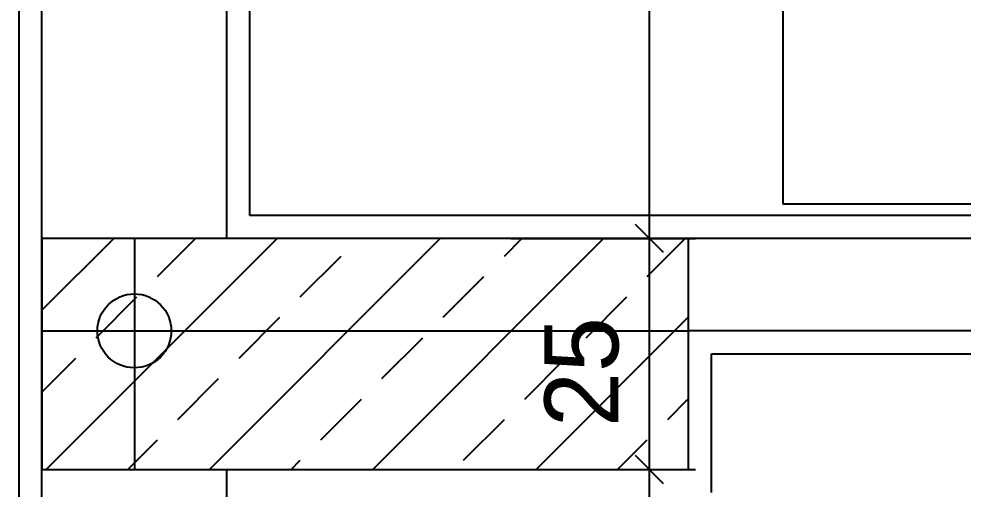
# Model space of a CAD drawing. Extents: x 182769.15 to 182771.38, y 101811.72 to 101812.21.
# Drawn here: x 182769.63089 to 182769.65134, y 101812.0304 to 101812.04057 of the extents above; entities that cross this region are included whole.
import ezdxf

# ---------------------------------------------------------------- set-up
doc = ezdxf.new("R2010")
doc.units = 0
doc.header["$MEASUREMENT"] = 0
doc.linetypes.add('DUZ', pattern=[500, 500])
doc.layers.get('0').update_dxf_attribs({"color": 1, "linetype": 'DUZ'})
for name, color, linetype in [('aks merkezleri', 1, 'Continuous'), ('DUVAR', 7, 'Continuous'), ('iç yatay', 3, 'Continuous'), ('KOLON', 3, 'Continuous'), ('SIVA', 1, 'Continuous'), ('TARAMA', 15, 'Continuous'), ('tefriş', 21, 'Continuous')]:
    doc.layers.add(name, color=color, linetype=linetype)
doc.styles.add('İÇ ÖLÇÜ', font='stylu.ttf', dxfattribs={"height": 8})

msp = doc.modelspace()

# ---------------------------------------------------------------- linework, layer by layer
at = {"color": 0, "linetype": 'ByBlock'}
for p, q in [((182769.644844, 101812.035524), (182769.644244, 101812.036124)), ((182769.644244, 101812.036124), (182769.644844, 101812.035524)), ((182769.644844, 101812.030524), (182769.644244, 101812.031124)), ((182769.644244, 101812.031124), (182769.644844, 101812.030524))]:
    msp.add_line(p, q, dxfattribs=at)
at = {"layer": 'aks merkezleri'}
for p, q in [((182769.633395, 101812.035824), (182769.633395, 101812.030824)), ((182769.631395, 101812.033824), (182769.645395, 101812.033824))]:
    msp.add_line(p, q, dxfattribs=at)
msp.add_circle((182769.633395, 101812.033824), 0.0008, dxfattribs=at)
at = {"layer": 'DUVAR', "ltscale": 50}
for p, q in [((182769.635395, 101812.035824), (182769.635395, 101812.060824)), ((182769.631395, 101811.996824), (182769.631395, 101812.056824)), ((182769.635395, 101811.992824), (182769.635395, 101812.030824))]:
    msp.add_line(p, q, dxfattribs=at)
at = {"layer": 'DUVAR'}
for p, q in [((182769.694395, 101812.035824), (182769.645395, 101812.035824)), ((182769.704395, 101812.033824), (182769.645395, 101812.033824))]:
    msp.add_line(p, q, dxfattribs=at)
at = {"layer": 'iç yatay'}
for p, q in [((182769.644544, 101812.061224), (182769.644544, 101812.035424)), ((182769.644544, 101812.036224), (182769.644544, 101812.030424)), ((182769.641544, 101812.035824), (182769.645544, 101812.035824)), ((182769.641544, 101812.035824), (182769.645544, 101812.035824)), ((182769.644544, 101812.031224), (182769.644544, 101811.992408)), ((182769.641395, 101812.030824), (182769.645544, 101812.030824)), ((182769.641395, 101812.030824), (182769.645544, 101812.030824))]:
    msp.add_line(p, q, dxfattribs=at)
at = {"layer": 'KOLON'}
for p, q in [((182769.631395, 101812.035824), (182769.631395, 101812.030824)), ((182769.645395, 101812.035824), (182769.631395, 101812.035824)), ((182769.645395, 101812.030824), (182769.645395, 101812.035824)), ((182769.631395, 101812.030824), (182769.645395, 101812.030824))]:
    msp.add_line(p, q, dxfattribs=at)
at = {"layer": 'SIVA'}
for p, q in [((182769.635895, 101812.036324), (182769.635895, 101812.061324)), ((182769.630895, 101812.056324), (182769.630895, 101811.997324)), ((182769.693895, 101812.036324), (182769.635895, 101812.036324)), ((182769.645895, 101812.030324), (182769.645895, 101812.033324)), ((182769.645895, 101812.033324), (182769.703895, 101812.033324))]:
    msp.add_line(p, q, dxfattribs=at)
at = {"layer": 'TARAMA'}
for p, q in [((182769.631395, 101812.034269), (182769.632949, 101812.035824)), ((182769.631485, 101812.030824), (182769.636485, 101812.035824)), ((182769.633894, 101812.035001), (182769.634717, 101812.035824)), ((182769.63502, 101812.030824), (182769.64002, 101812.035824)), ((182769.638556, 101812.030824), (182769.643556, 101812.035824)), ((182769.641407, 101812.035443), (182769.641788, 101812.035824)), ((182769.644501, 101812.035001), (182769.645324, 101812.035824)), ((182769.636988, 101812.034559), (182769.637872, 101812.035443)), ((182769.640081, 101812.034117), (182769.640965, 101812.035001)), ((182769.632568, 101812.033675), (182769.633452, 101812.034559)), ((182769.643175, 101812.033675), (182769.644059, 101812.034559)), ((182769.635662, 101812.033233), (182769.636546, 101812.034117)), ((182769.642092, 101812.030824), (182769.645395, 101812.034127)), ((182769.638756, 101812.032791), (182769.639639, 101812.033675)), ((182769.631395, 101812.032501), (182769.632126, 101812.033233)), ((182769.641849, 101812.032349), (182769.642733, 101812.033233)), ((182769.634336, 101812.031907), (182769.63522, 101812.032791)), ((182769.63743, 101812.031465), (182769.638314, 101812.032349)), ((182769.644943, 101812.031907), (182769.645395, 101812.032359)), ((182769.640523, 101812.031023), (182769.641407, 101812.031907)), ((182769.633253, 101812.030824), (182769.633894, 101812.031465)), ((182769.643859, 101812.030824), (182769.644501, 101812.031465)), ((182769.636788, 101812.030824), (182769.636988, 101812.031023))]:
    msp.add_line(p, q, dxfattribs=at)
at = {"layer": 'tefriş'}
for p, q in [((182769.647436, 101812.047576), (182769.647436, 101812.036576)), ((182769.647436, 101812.036576), (182769.671436, 101812.036576))]:
    msp.add_line(p, q, dxfattribs=at)

# ---------------------------------------------------------------- texts
at = {"layer": 'iç yatay', "color": 11, "style": 'İÇ ÖLÇÜ'}
msp.add_text('25', height=0.0016, rotation=90, dxfattribs=at).set_placement((182769.643875, 101812.031742))

doc.saveas('drawing.dxf')
